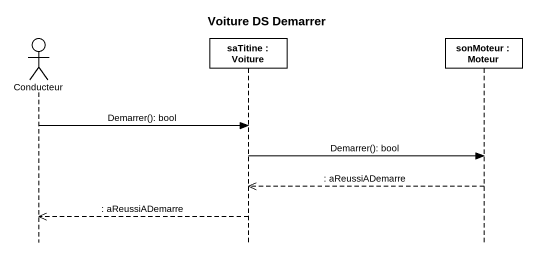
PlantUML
@startuml
title Voiture DS Demarrer
hide footbox
actor Conducteur
participant "saTitine : Voiture" as saTitine
participant "sonMoteur : Moteur" as sonMoteur

Conducteur -> saTitine : Demarrer(): bool
saTitine -> sonMoteur : Demarrer(): bool
sonMoteur -->> saTitine : : aReussiADemarre
saTitine -->> Conducteur : : aReussiADemarre
@enduml
